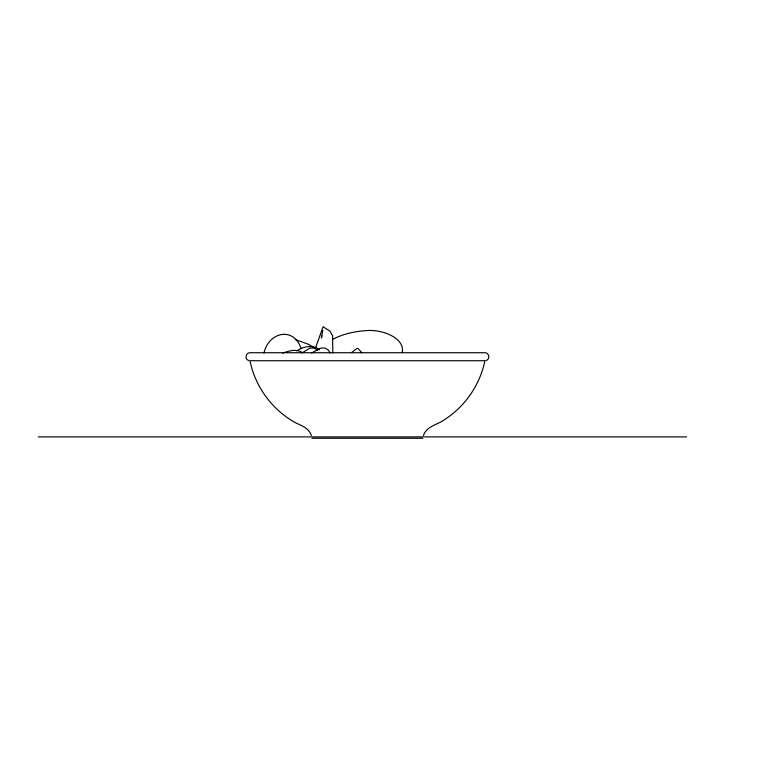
<?xml version="1.0" encoding="UTF-8"?>
<svg xmlns="http://www.w3.org/2000/svg" width="765" height="765" viewBox="0 0 765 765"><rect width="100%" height="100%" fill="white"/><g stroke="black" fill="none" stroke-linecap="round" stroke-linejoin="round"><path stroke-width="1.15" d="M332.804 352.875L332.593 335.768L330.011 331.188L323.098 326.722L315.677 347.482M322.801 330.451L321.329 337.987L322.055 335.911M423.466 435.543C426.401 426.095 437.762 424.776 444.675 419.545C465.235 406.339 480.047 384.68 484.895 360.726L249.954 360.726C255.252 387.1 272.742 410.614 296.476 423.265C302.357 425.78 309.376 428.792 311.374 435.543M263.973 352.971C268.802 331.79 293.923 326.359 301.161 348.716M351.843 352.397L356.987 348.381L358.058 348.62L361.883 352.722M296.763 350.915C302.997 346.478 313.229 344.374 319.502 349.825M301.917 352.99L310.007 348.065L313.899 348.046L317.647 350.169M311.537 352.99L320.812 348.065L325.115 348.046L328.453 350.169L329.964 353.076M485.928 360.592C490.327 359.617 489.399 352.531 484.895 352.732L249.954 352.732C245.45 352.531 244.513 359.617 248.912 360.592M282.534 353.067C288.807 351.068 296.151 348.457 302.204 352.474M38.25 436.901L686.683 436.901M312.024 438.278L422.816 438.278M295.309 339.555L308.132 344.183L314.951 347.912M333.282 339.048A66.593 38.078 5.1 0 1 369.179 330.442A30.265 17.299 5.1 0 1 402.122 352.397"/></g></svg>
